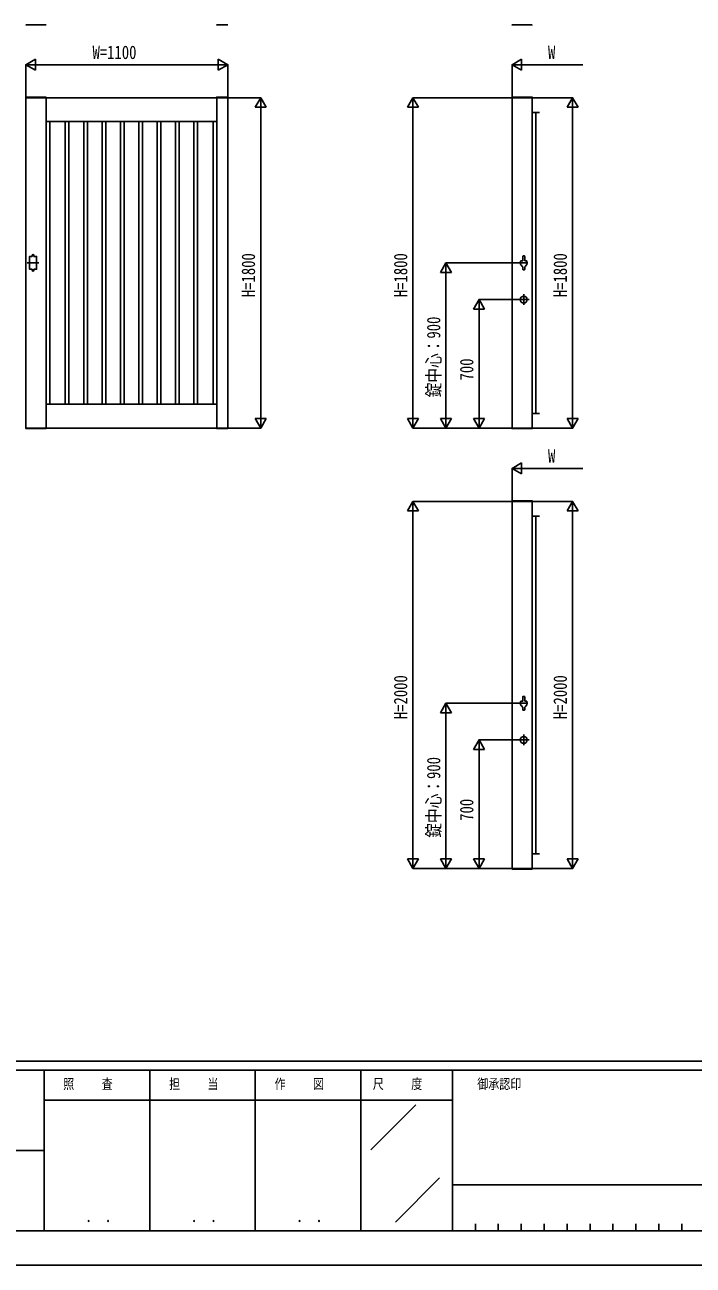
# Model space of a CAD drawing. Units: millimetres, scale not verified. Extents: x -10512 to 10512, y -7425 to 7425.
# Drawn here: x 3132 to 6775, y -7425 to -665 of the extents above; entities that cross this region are included whole.
import ezdxf
from ezdxf.enums import TextEntityAlignment as Align

# ---------------------------------------------------------------- set-up
doc = ezdxf.new("R2010")
doc.units = ezdxf.units.MM
doc.header["$LTSCALE"] = 30
for name, color, linetype in [('0-0_0', 7, 'Continuous'), ('0-2_YKK_11', 7, 'Continuous'), ('0-3_YKK_A1', 4, 'Continuous'), ('0-4_YKK_D', 6, 'Continuous'), ('0-5_YKK_ZWAK', 7, 'Continuous')]:
    doc.layers.add(name, color=color, linetype=linetype)
doc.styles.add('ＭＳ ゴシック', font='')
doc.styles.get('ＭＳ ゴシック').set_extended_font_data('MS Gothic')

msp = doc.modelspace()

# ---------------------------------------------------------------- linework, layer by layer
at = {"layer": '0-0_0'}
for p, q in [((5897.55, -1142.5), (5937.55, -1142.5)), ((5917.55, -2782.5), (5917.55, -1142.5)), ((3247.55, -1192.5), (4177.55, -1192.5)), ((3267.55, -2732.5), (3267.55, -1192.5)), ((3352.55, -2732.5), (3352.55, -1192.5)), ((3372.55, -2732.5), (3372.55, -1192.5)), ((3452.55, -2732.5), (3452.55, -1192.5)), ((3472.55, -2732.5), (3472.55, -1192.5)), ((3552.55, -2732.5), (3552.55, -1192.5)), ((3572.55, -2732.5), (3572.55, -1192.5)), ((3652.55, -2732.5), (3652.55, -1192.5)), ((3672.55, -2732.5), (3672.55, -1192.5)), ((3752.55, -2732.5), (3752.55, -1192.5)), ((3772.55, -2732.5), (3772.55, -1192.5)), ((3852.55, -2732.5), (3852.55, -1192.5)), ((3872.55, -2732.5), (3872.55, -1192.5)), ((3952.55, -2732.5), (3952.55, -1192.5)), ((3972.55, -2732.5), (3972.55, -1192.5)), ((4052.55, -2732.5), (4052.55, -1192.5)), ((4072.55, -2732.5), (4072.55, -1192.5)), ((4157.55, -2732.5), (4157.55, -1192.5)), ((3247.55, -2732.5), (4177.55, -2732.5)), ((5897.55, -2782.5), (5937.55, -2782.5)), ((5897.55, -3342.5), (5937.55, -3342.5)), ((5917.55, -5182.5), (5917.55, -3342.5)), ((5897.55, -5182.5), (5937.55, -5182.5))]:
    msp.add_line(p, q, dxfattribs=at)
at = {"layer": '0-2_YKK_11'}
for p, q in [((3247.55, -2862.5), (3247.55, -1062.5)), ((4177.55, -2862.5), (4177.55, -1062.5)), ((5897.55, -2862.5), (5897.55, -1062.5)), ((5897.55, -3262.5), (5897.55, -5262.5))]:
    msp.add_line(p, q, dxfattribs=at)
msp.add_lwpolyline([(3137.55, -1062.5), (3137.55, -2862.5), (4237.55, -2862.5), (4237.55, -1062.5)], close=True, dxfattribs=at)
for points in [[(5937.55, -2862.5), (5787.55, -2862.5), (5787.55, -1062.5), (5937.55, -1062.5)], [(5937.55, -5262.5), (5787.55, -5262.5), (5787.55, -3262.5), (5937.55, -3262.5)]]:
    msp.add_lwpolyline(points, dxfattribs=at)
at = {"layer": '0-3_YKK_A1'}
for p, q in [((3138.18, -666), (3246.92, -666)), ((4236.92, -666), (4178.18, -666)), ((5788.18, -666), (5896.92, -666)), ((3137.18, -1059.95), (3137.05, -1062.5)), ((3137.05, -1062.5), (3248.05, -1062.5)), ((3138.18, -1059), (3246.92, -1059)), ((3247.91, -1059.95), (3248.05, -1062.5)), ((4177.18, -1059.95), (4177.05, -1062.5)), ((4238.05, -1062.5), (4177.05, -1062.5)), ((4236.92, -1059), (4178.18, -1059)), ((4237.91, -1059.95), (4238.05, -1062.5)), ((5787.18, -1059.95), (5787.05, -1062.5)), ((5787.05, -1062.5), (5898.05, -1062.5)), ((5788.18, -1059), (5896.92, -1059)), ((5897.91, -1059.95), (5898.05, -1062.5)), ((3171.55, -1927.5), (3171.55, -1922.5)), ((3181.55, -1927.5), (3181.55, -1922.5)), ((5834.05, -1955.5), (5834.05, -1969.5)), ((5839.05, -1950.5), (5846.3, -1950.5)), ((5846.3, -1927), (5846.3, -1950.5)), ((5848.3, -1925), (5854.8, -1925)), ((5856.8, -1927), (5856.8, -1950.5)), ((5856.8, -1950.5), (5864.05, -1950.5)), ((5869.05, -1955.5), (5869.05, -1969.5)), ((3208.05, -1962.5), (3145.05, -1962.5)), ((3171.55, -1997.5), (3171.55, -2002.5)), ((3181.55, -1997.5), (3181.55, -2002.5)), ((5873.55, -1962.5), (5829.54, -1962.5)), ((5846.3, -1983.34), (5846.3, -1998)), ((5848.3, -2000), (5854.8, -2000)), ((5856.8, -1983.34), (5856.8, -1998)), ((5880.55, -2162.5), (5822.55, -2162.5)), ((5851.55, -2133.5), (5851.55, -2191.5)), ((3137.05, -2862.5), (3248.05, -2862.5)), ((3137.18, -2865.05), (3137.05, -2862.5)), ((3138.18, -2866), (3246.92, -2866)), ((3247.91, -2865.05), (3248.05, -2862.5)), ((4238.05, -2862.5), (4177.05, -2862.5)), ((4177.18, -2865.05), (4177.05, -2862.5)), ((4236.92, -2866), (4178.18, -2866)), ((4237.91, -2865.05), (4238.05, -2862.5)), ((5787.05, -2862.5), (5898.05, -2862.5)), ((5787.18, -2865.05), (5787.05, -2862.5)), ((5788.18, -2866), (5896.92, -2866)), ((5897.91, -2865.05), (5898.05, -2862.5)), ((5787.18, -3259.95), (5787.05, -3262.5)), ((5787.05, -3262.5), (5898.05, -3262.5)), ((5788.18, -3259), (5896.92, -3259)), ((5897.91, -3259.95), (5898.05, -3262.5)), ((5848.3, -4325), (5854.8, -4325)), ((5873.55, -4362.5), (5829.54, -4362.5)), ((5834.05, -4355.5), (5834.05, -4369.5)), ((5839.05, -4350.5), (5846.3, -4350.5)), ((5846.3, -4327), (5846.3, -4350.5)), ((5846.3, -4383.34), (5846.3, -4398)), ((5856.8, -4327), (5856.8, -4350.5)), ((5856.8, -4350.5), (5864.05, -4350.5)), ((5856.8, -4383.34), (5856.8, -4398)), ((5869.05, -4355.5), (5869.05, -4369.5)), ((5848.3, -4400), (5854.8, -4400)), ((5880.55, -4562.5), (5822.55, -4562.5)), ((5851.55, -4533.5), (5851.55, -4591.5)), ((5787.05, -5262.5), (5898.05, -5262.5)), ((5787.18, -5265.05), (5787.05, -5262.5)), ((5788.18, -5266), (5896.92, -5266)), ((5897.91, -5265.05), (5898.05, -5262.5))]:
    msp.add_line(p, q, dxfattribs=at)
for points in [[(3171.55, -1927.5), (3157.55, -1927.5), (3157.55, -1997.5), (3171.55, -1997.5)], [(3181.55, -1997.5), (3195.55, -1997.5), (3195.55, -1927.5), (3181.55, -1927.5)]]:
    msp.add_lwpolyline(points, dxfattribs=at)
for centre in [(5851.55, -2162.5), (5851.55, -4562.5)]:
    msp.add_circle(centre, 19, dxfattribs=at)
for centre, radius, start, end in [((3138.18, -665), 1, 183, 270), ((3246.92, -665), 1, 270, 357), ((4178.18, -665), 1, 183, 270), ((4236.92, -665), 1, 270, 357), ((5788.18, -665), 1, 183, 270), ((5896.92, -665), 1, 270, 357), ((3138.18, -1060), 1, 90, 177), ((3246.92, -1060), 1, 3, 90), ((4178.18, -1060), 1, 90, 177), ((4236.92, -1060), 1, 3, 90), ((5788.18, -1060), 1, 90, 177), ((5896.92, -1060), 1, 3, 90), ((3176.55, -1922.5), 5, 0, 180), ((5839.05, -1955.5), 5, 90, 180), ((5848.3, -1927), 2, 90, 180), ((5854.8, -1927), 2, 0, 90), ((5864.05, -1955.5), 5, 0, 90), ((3176.55, -2002.5), 5, 180, 0), ((5839.05, -1969.5), 5, 180, 270), ((5851.55, -1972.06), 12.5, 191.55262, 245.16541), ((5848.3, -1998), 2, 180, 270), ((5854.8, -1998), 2, 270, 0), ((5851.55, -1972), 12.5, 294.83459, 348.44738), ((5851.55, -1972.06), 12.5, 294.83459, 348.44738), ((5864.05, -1969.5), 5, 270, 0), ((3138.18, -2865), 1, 183, 270), ((3246.92, -2865), 1, 270, 357), ((4178.18, -2865), 1, 183, 270), ((4236.92, -2865), 1, 270, 357), ((5788.18, -2865), 1, 183, 270), ((5896.92, -2865), 1, 270, 357), ((5788.18, -3260), 1, 90, 177), ((5896.92, -3260), 1, 3, 90), ((5848.3, -4327), 2, 90, 180), ((5854.8, -4327), 2, 0, 90), ((5839.05, -4355.5), 5, 90, 180), ((5839.05, -4369.5), 5, 180, 270), ((5851.55, -4372.06), 12.5, 191.55262, 245.16541), ((5851.55, -4372), 12.5, 294.83459, 348.44738), ((5851.55, -4372.06), 12.5, 294.83459, 348.44738), ((5864.05, -4355.5), 5, 0, 90), ((5864.05, -4369.5), 5, 270, 0), ((5848.3, -4398), 2, 180, 270), ((5854.8, -4398), 2, 270, 0), ((5788.18, -5265), 1, 183, 270), ((5896.92, -5265), 1, 270, 357)]:
    msp.add_arc(centre, radius, start, end, dxfattribs=at)
at = {"layer": '0-4_YKK_D'}
for p, q in [((3137.55, -882.5), (3189.51, -852.5)), ((3189.51, -912.5), (3189.51, -852.5)), ((4237.55, -882.5), (4185.59, -852.5)), ((4185.59, -852.5), (4185.59, -912.5)), ((5787.55, -882.5), (5839.51, -852.5)), ((5839.51, -912.5), (5839.51, -852.5)), ((3137.55, -1060.5), (3137.55, -881.5)), ((3137.55, -882.5), (3189.51, -912.5)), ((3137.55, -882.5), (3241.47, -882.5)), ((3197.55, -882.5), (4177.55, -882.5)), ((4237.55, -882.5), (4133.62, -882.5)), ((4237.55, -882.5), (4185.59, -912.5)), ((4237.55, -1060.5), (4237.55, -881.5)), ((5787.55, -1060.5), (5787.55, -881.5)), ((5787.55, -882.5), (5839.51, -912.5)), ((5787.55, -882.5), (5891.47, -882.5)), ((5847.55, -882.5), (6172.78, -882.5)), ((4239.55, -1062.5), (4418.55, -1062.5)), ((4417.55, -1062.5), (4387.55, -1114.46)), ((4417.55, -1062.5), (4447.55, -1114.46)), ((4417.55, -1062.5), (4417.55, -1166.42)), ((5247.55, -1062.5), (5217.55, -1114.46)), ((5785.55, -1062.5), (5246.55, -1062.5)), ((5247.55, -1062.5), (5277.55, -1114.46)), ((5247.55, -1062.5), (5247.55, -1166.42)), ((5939.55, -1062.5), (6118.55, -1062.5)), ((6117.55, -1062.5), (6087.55, -1114.46)), ((6117.55, -1062.5), (6147.55, -1114.46)), ((6117.55, -1062.5), (6117.55, -1166.42)), ((4387.55, -1114.46), (4447.55, -1114.46)), ((4417.55, -1122.5), (4417.55, -2802.5)), ((5217.55, -1114.46), (5277.55, -1114.46)), ((5247.55, -1122.5), (5247.55, -2802.5)), ((6087.55, -1114.46), (6147.55, -1114.46)), ((6117.55, -1122.5), (6117.55, -2802.5)), ((5427.55, -1962.5), (5397.55, -2014.46)), ((5397.55, -2014.46), (5457.55, -2014.46)), ((5827.54, -1962.5), (5426.55, -1962.5)), ((5427.55, -1962.5), (5457.55, -2014.46)), ((5427.55, -1962.5), (5427.55, -2066.42)), ((5427.55, -2802.5), (5427.55, -2022.5)), ((5607.55, -2162.5), (5577.55, -2214.46)), ((5820.55, -2162.5), (5606.55, -2162.5)), ((5607.55, -2162.5), (5637.55, -2214.46)), ((5607.55, -2162.5), (5607.55, -2266.42)), ((5577.55, -2214.46), (5637.55, -2214.46)), ((5607.55, -2802.5), (5607.55, -2222.5)), ((4417.55, -2862.5), (4417.55, -2758.58)), ((5247.55, -2862.5), (5247.55, -2758.58)), ((5427.55, -2862.5), (5427.55, -2758.58)), ((5607.55, -2862.5), (5607.55, -2758.58)), ((6117.55, -2862.5), (6117.55, -2758.58)), ((4417.55, -2862.5), (4387.55, -2810.54)), ((4447.55, -2810.54), (4387.55, -2810.54)), ((4417.55, -2862.5), (4447.55, -2810.54)), ((5247.55, -2862.5), (5217.55, -2810.54)), ((5277.55, -2810.54), (5217.55, -2810.54)), ((5247.55, -2862.5), (5277.55, -2810.54)), ((5427.55, -2862.5), (5397.55, -2810.54)), ((5457.55, -2810.54), (5397.55, -2810.54)), ((5427.55, -2862.5), (5457.55, -2810.54)), ((5607.55, -2862.5), (5577.55, -2810.54)), ((5637.55, -2810.54), (5577.55, -2810.54)), ((5607.55, -2862.5), (5637.55, -2810.54)), ((6117.55, -2862.5), (6087.55, -2810.54)), ((6147.55, -2810.54), (6087.55, -2810.54)), ((6117.55, -2862.5), (6147.55, -2810.54)), ((4239.55, -2862.5), (4418.55, -2862.5)), ((5785.55, -2862.5), (5246.55, -2862.5)), ((5785.55, -2862.5), (5426.55, -2862.5)), ((5785.55, -2862.5), (5606.55, -2862.5)), ((5939.55, -2862.5), (6118.55, -2862.5)), ((5787.55, -3082.5), (5839.51, -3052.5)), ((5787.55, -3260.5), (5787.55, -3081.5)), ((5787.55, -3082.5), (5839.51, -3112.5)), ((5787.55, -3082.5), (5891.47, -3082.5)), ((5839.51, -3112.5), (5839.51, -3052.5)), ((5847.55, -3082.5), (6172.78, -3082.5)), ((5247.55, -3262.5), (5217.55, -3314.46)), ((5785.55, -3262.5), (5246.55, -3262.5)), ((5247.55, -3262.5), (5277.55, -3314.46)), ((5247.55, -3262.5), (5247.55, -3366.42)), ((5939.55, -3262.5), (6118.55, -3262.5)), ((6117.55, -3262.5), (6087.55, -3314.46)), ((6117.55, -3262.5), (6147.55, -3314.46)), ((6117.55, -3262.5), (6117.55, -3366.42)), ((5217.55, -3314.46), (5277.55, -3314.46)), ((5247.55, -3322.5), (5247.55, -5202.5)), ((6087.55, -3314.46), (6147.55, -3314.46)), ((6117.55, -3322.5), (6117.55, -5202.5)), ((5427.55, -4362.5), (5397.55, -4414.46)), ((5827.54, -4362.5), (5426.55, -4362.5)), ((5427.55, -4362.5), (5457.55, -4414.46)), ((5427.55, -4362.5), (5427.55, -4466.42)), ((5397.55, -4414.46), (5457.55, -4414.46)), ((5427.55, -5202.5), (5427.55, -4422.5)), ((5607.55, -4562.5), (5577.55, -4614.46)), ((5820.55, -4562.5), (5606.55, -4562.5)), ((5607.55, -4562.5), (5637.55, -4614.46)), ((5607.55, -4562.5), (5607.55, -4666.42)), ((5577.55, -4614.46), (5637.55, -4614.46)), ((5607.55, -5202.5), (5607.55, -4622.5)), ((5247.55, -5262.5), (5247.55, -5158.58)), ((5427.55, -5262.5), (5427.55, -5158.58)), ((5607.55, -5262.5), (5607.55, -5158.58)), ((6117.55, -5262.5), (6117.55, -5158.58)), ((5247.55, -5262.5), (5217.55, -5210.54)), ((5277.55, -5210.54), (5217.55, -5210.54)), ((5785.55, -5262.5), (5246.55, -5262.5)), ((5247.55, -5262.5), (5277.55, -5210.54)), ((5427.55, -5262.5), (5397.55, -5210.54)), ((5457.55, -5210.54), (5397.55, -5210.54)), ((5785.55, -5262.5), (5426.55, -5262.5)), ((5427.55, -5262.5), (5457.55, -5210.54)), ((5607.55, -5262.5), (5577.55, -5210.54)), ((5637.55, -5210.54), (5577.55, -5210.54)), ((5785.55, -5262.5), (5606.55, -5262.5)), ((5607.55, -5262.5), (5637.55, -5210.54)), ((5939.55, -5262.5), (6118.55, -5262.5)), ((6117.55, -5262.5), (6087.55, -5210.54)), ((6147.55, -5210.54), (6087.55, -5210.54)), ((6117.55, -5262.5), (6147.55, -5210.54))]:
    msp.add_line(p, q, dxfattribs=at)
at = {"layer": '0-5_YKK_ZWAK'}
for p, q in [((9737.55, -6312.5), (-9762.45, -6312.5)), ((3237.55, -6362.5), (-12.45, -6362.5)), ((3812.55, -6362.5), (3812.55, -7237.5)), ((4387.55, -6362.5), (4387.55, -7237.5)), ((4962.55, -6362.5), (4962.55, -7237.5)), ((5462.55, -6362.5), (4962.55, -6362.5)), ((8043.8, -6362.5), (5462.55, -6362.5)), ((5462.55, -6362.5), (5462.55, -7237.5)), ((4962.55, -6525), (3237.55, -6525)), ((4962.55, -6525), (5462.55, -6525)), ((5017.76, -6795.73), (5262.59, -6550.9)), ((-12.45, -6800), (3237.55, -6800)), ((5151.68, -7189.97), (5392.23, -6949.42)), ((5462.55, -6987.5), (8043.8, -6987.5)), ((5587.55, -7200), (5587.55, -7237.5)), ((5712.55, -7200), (5712.55, -7237.5)), ((5837.55, -7200), (5837.55, -7237.5)), ((5962.55, -7200), (5962.55, -7237.5)), ((6087.55, -7200), (6087.55, -7237.5)), ((6212.55, -7200), (6212.55, -7237.5)), ((6337.55, -7200), (6337.55, -7237.5)), ((6462.55, -7200), (6462.55, -7237.5)), ((6587.55, -7200), (6587.55, -7237.5)), ((6712.55, -7200), (6712.55, -7237.5)), ((-12.45, -7237.5), (3237.55, -7237.5)), ((3237.55, -7237.5), (4962.55, -7237.5)), ((4962.55, -7237.5), (5462.55, -7237.5)), ((5462.55, -7237.5), (8043.8, -7237.5))]:
    msp.add_line(p, q, dxfattribs=at)
msp.add_lwpolyline([(-10512.5, -7425), (10512.5, -7425), (10512.5, 7425), (-10512.5, 7425)], close=True, dxfattribs=at)
msp.add_lwpolyline([(4962.55, -6362.5), (3237.55, -6362.5), (3237.55, -7237.5)], dxfattribs=at)

# ---------------------------------------------------------------- texts
at = {"layer": '0-4_YKK_D', "style": 'ＭＳ ゴシック', "width": 0.8}
for s, p in [('W=1100', (3500.88, -873.5)), ('W', (5983.5, -873.5)), ('W', (5983.5, -3073.5))]:
    msp.add_text(s, height=73.31, dxfattribs=at).set_placement(p, align=Align.BOTTOM_LEFT)
for s, p in [('H=1800', (4408.55, -2149.17)), ('H=1800', (5238.55, -2149.17)), ('H=1800', (6108.55, -2149.17)), ('錠中心：900', (5418.55, -2695.17)), ('700', (5598.55, -2603.17)), ('H=2000', (5238.55, -4449.17)), ('H=2000', (6108.55, -4449.17)), ('錠中心：900', (5418.55, -5095.17)), ('700', (5598.55, -5003.17))]:
    msp.add_text(s, height=73.31, rotation=90, dxfattribs=at).set_placement(p, align=Align.BOTTOM_LEFT)
at = {"layer": '0-5_YKK_ZWAK', "style": 'ＭＳ ゴシック', "width": 0.8}
for s, height, p in [('照     査', 54.99, (3341.05, -6481.25)), ('担     当', 54.99, (3918.05, -6481.25)), ('作     図', 54.99, (4493.05, -6481.25)), ('尺     度', 54.99, (5028.55, -6481.25)), ('御承認印', 54.99, (5597.85, -6481.25)), ('． ．', 64.79, (3462.5, -7210.88)), ('． ．', 64.79, (4037.5, -7210.88)), ('． ．', 64.79, (4612.5, -7210.88))]:
    msp.add_text(s, height=height, dxfattribs=at).set_placement(p, align=Align.BOTTOM_LEFT)

doc.saveas('drawing.dxf')
